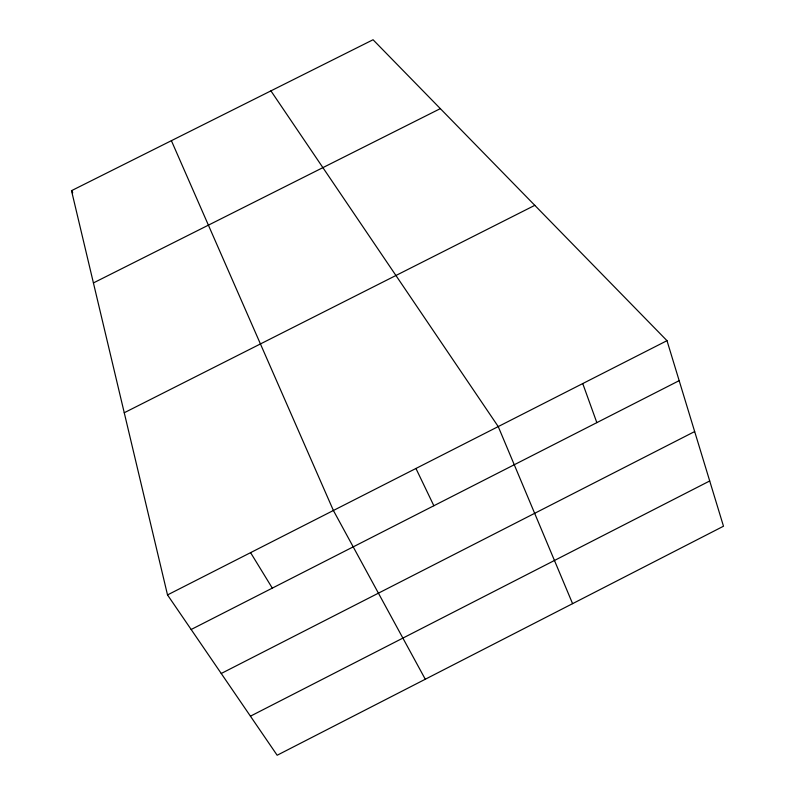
<?xml version="1.0" encoding="UTF-8"?>
<svg xmlns="http://www.w3.org/2000/svg" width="795" height="795" viewBox="0 0 795 795"><rect width="100%" height="100%" fill="white"/><g stroke="black" fill="none" stroke-linecap="round" stroke-linejoin="round"><path stroke-width="1.19" d="M250.435 716.176L709.716 480.965M191.158 629.501L679.169 380.656M221.239 673.494L694.661 431.556M167.516 594.928L666.995 340.677L723.49 526.22L277.157 755.25L167.516 594.928L71.51 190.671L373.054 39.75L666.995 340.677M124.249 412.744L534.796 205.339M93.413 282.931L440.331 108.627M270.916 90.868L498.236 426.587L572.589 603.653M250.584 552.644L272.307 588.121M71.51 190.671L72.752 192.797M425.285 679.238L333.393 510.489L171.392 140.675M415.944 468.474L433.851 505.739M582.745 383.558L596.836 422.632"/></g></svg>
